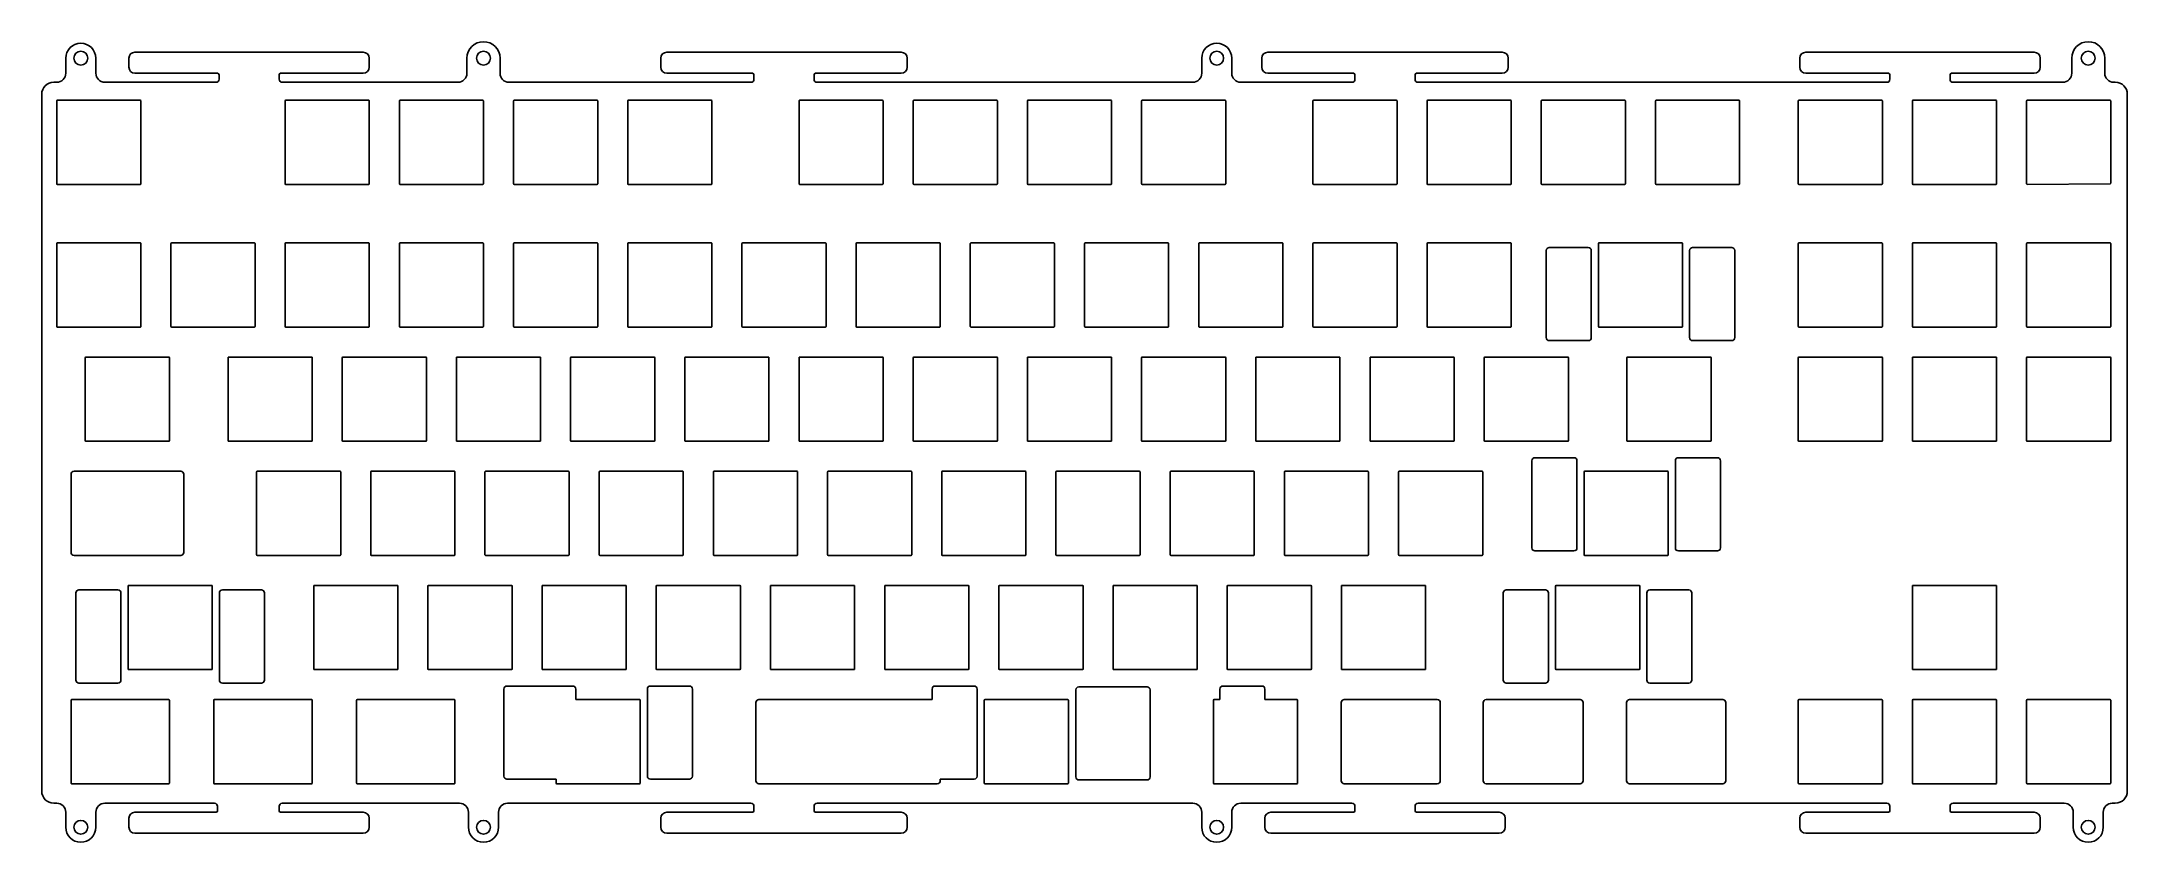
# Model space of a CAD drawing. Header units: millimetres. Extents: x 3605 to 3952, y 1258 to 1391.
import ezdxf

# ---------------------------------------------------------------- set-up
doc = ezdxf.new("R2010")
doc.units = ezdxf.units.MM

msp = doc.modelspace()

# ---------------------------------------------------------------- linework, layer by layer
at = {"color": 32, "linetype": 'Continuous', "true_color": 0xcd6928}
for p, q in [((3609.33, 1386.15), (3609.33, 1388.65)), ((3614.33, 1388.65), (3614.33, 1386.15)), ((3619.83, 1388.65), (3619.83, 1387.15)), ((3658.83, 1389.65), (3620.83, 1389.65)), ((3659.83, 1387.15), (3659.83, 1388.65)), ((3676.08, 1386.15), (3676.08, 1388.65)), ((3681.58, 1388.65), (3681.58, 1386.15)), ((3708.33, 1388.65), (3708.33, 1387.15)), ((3748.33, 1389.65), (3709.33, 1389.65)), ((3749.33, 1387.15), (3749.33, 1388.65)), ((3798.33, 1386.15), (3798.33, 1388.65)), ((3803.33, 1388.65), (3803.33, 1386.15)), ((3808.33, 1388.65), (3808.33, 1387.15)), ((3848.33, 1389.65), (3809.33, 1389.65)), ((3849.33, 1387.15), (3849.33, 1388.65)), ((3897.83, 1388.65), (3897.83, 1387.15)), ((3936.83, 1389.65), (3898.83, 1389.65)), ((3937.83, 1387.15), (3937.83, 1388.65)), ((3943.08, 1386.15), (3943.08, 1388.65)), ((3948.58, 1388.65), (3948.58, 1386.15)), ((3607.33, 1384.65), (3607.83, 1384.65)), ((3615.83, 1384.65), (3634.33, 1384.65)), ((3620.83, 1386.15), (3634.58, 1386.15)), ((3634.83, 1385.15), (3634.83, 1385.9)), ((3644.83, 1385.9), (3644.83, 1385.15)), ((3645.08, 1386.15), (3658.83, 1386.15)), ((3645.33, 1384.65), (3674.58, 1384.65)), ((3683.08, 1384.65), (3723.33, 1384.65)), ((3709.33, 1386.15), (3723.58, 1386.15)), ((3723.83, 1385.15), (3723.83, 1385.9)), ((3733.83, 1385.9), (3733.83, 1385.15)), ((3734.08, 1386.15), (3748.33, 1386.15)), ((3734.33, 1384.65), (3796.83, 1384.65)), ((3804.83, 1384.65), (3823.33, 1384.65)), ((3809.33, 1386.15), (3823.58, 1386.15)), ((3823.83, 1385.15), (3823.83, 1385.9)), ((3833.83, 1385.9), (3833.83, 1385.15)), ((3834.08, 1386.15), (3848.33, 1386.15)), ((3834.33, 1384.65), (3912.33, 1384.65)), ((3898.83, 1386.15), (3912.58, 1386.15)), ((3912.83, 1385.15), (3912.83, 1385.9)), ((3922.83, 1385.9), (3922.83, 1385.15)), ((3923.08, 1386.15), (3936.83, 1386.15)), ((3923.33, 1384.65), (3941.58, 1384.65)), ((3605.33, 1266.65), (3605.33, 1382.65)), ((3952.33, 1382.65), (3952.33, 1266.65)), ((3607.83, 1264.65), (3607.33, 1264.65)), ((3609.33, 1260.65), (3609.33, 1263.15)), ((3614.33, 1263.15), (3614.33, 1260.65)), ((3634.08, 1264.65), (3615.83, 1264.65)), ((3634.33, 1263.15), (3620.83, 1263.15)), ((3644.83, 1264.15), (3644.83, 1263.4)), ((3658.83, 1263.15), (3645.08, 1263.15)), ((3674.83, 1264.65), (3645.33, 1264.65)), ((3676.33, 1260.65), (3676.33, 1263.15)), ((3681.33, 1263.15), (3681.33, 1260.65)), ((3723.33, 1264.65), (3682.83, 1264.65)), ((3723.58, 1263.15), (3709.33, 1263.15)), ((3723.83, 1263.4), (3723.83, 1264.15)), ((3733.83, 1264.15), (3733.83, 1263.4)), ((3748.33, 1263.15), (3734.08, 1263.15)), ((3796.83, 1264.65), (3734.33, 1264.65)), ((3798.33, 1260.65), (3798.33, 1263.15)), ((3823.33, 1264.65), (3804.83, 1264.65)), ((3823.58, 1263.15), (3809.83, 1263.15)), ((3823.83, 1263.4), (3823.83, 1264.15)), ((3833.83, 1264.15), (3833.83, 1263.4)), ((3847.83, 1263.15), (3834.08, 1263.15)), ((3912.33, 1264.65), (3834.33, 1264.65)), ((3912.58, 1263.15), (3898.83, 1263.15)), ((3912.83, 1263.4), (3912.83, 1264.15)), ((3922.83, 1264.15), (3922.83, 1263.4)), ((3936.83, 1263.15), (3923.08, 1263.15)), ((3941.83, 1264.65), (3923.33, 1264.65)), ((3943.33, 1260.65), (3943.33, 1263.15)), ((3948.33, 1263.15), (3948.33, 1260.65)), ((3950.33, 1264.65), (3949.83, 1264.65)), ((3619.83, 1262.15), (3619.83, 1260.65)), ((3620.83, 1259.65), (3658.83, 1259.65)), ((3659.83, 1260.65), (3659.83, 1262.15)), ((3708.33, 1262.15), (3708.33, 1260.65)), ((3709.33, 1259.65), (3748.33, 1259.65)), ((3749.33, 1260.65), (3749.33, 1262.15)), ((3808.83, 1262.15), (3808.83, 1260.65)), ((3809.83, 1259.65), (3847.83, 1259.65)), ((3848.83, 1260.65), (3848.83, 1262.15)), ((3897.83, 1262.15), (3897.83, 1260.65)), ((3898.83, 1259.65), (3936.83, 1259.65)), ((3937.83, 1260.65), (3937.83, 1262.15))]:
    msp.add_line(p, q, dxfattribs=at)
at = {"color": 32, "true_color": 0xcd6928}
for p, q in [((3950.08, 1384.65), (3950.33, 1384.65)), ((3634.58, 1263.4), (3634.58, 1264.15)), ((3803.33, 1260.65), (3803.33, 1263.15))]:
    msp.add_line(p, q, dxfattribs=at)
at = {"color": 7, "linetype": 'Continuous'}
for p, q in [((3607.83, 1381.55), (3607.83, 1367.75)), ((3621.73, 1381.65), (3607.93, 1381.65)), ((3621.83, 1367.75), (3621.83, 1381.55)), ((3645.83, 1381.55), (3645.83, 1367.75)), ((3659.73, 1381.65), (3645.93, 1381.65)), ((3659.83, 1367.75), (3659.83, 1381.55)), ((3664.83, 1381.55), (3664.83, 1367.75)), ((3678.73, 1381.65), (3664.93, 1381.65)), ((3678.83, 1367.75), (3678.83, 1381.55)), ((3683.83, 1381.55), (3683.83, 1367.75)), ((3697.73, 1381.65), (3683.93, 1381.65)), ((3697.83, 1367.75), (3697.83, 1381.55)), ((3702.83, 1381.55), (3702.83, 1367.75)), ((3716.73, 1381.65), (3702.93, 1381.65)), ((3716.83, 1367.75), (3716.83, 1381.55)), ((3731.33, 1381.55), (3731.33, 1367.75)), ((3745.23, 1381.65), (3731.43, 1381.65)), ((3745.33, 1367.75), (3745.33, 1381.55)), ((3750.33, 1381.55), (3750.33, 1367.75)), ((3764.23, 1381.65), (3750.43, 1381.65)), ((3764.33, 1367.75), (3764.33, 1381.55)), ((3769.33, 1381.55), (3769.33, 1367.75)), ((3783.23, 1381.65), (3769.43, 1381.65)), ((3783.33, 1367.75), (3783.33, 1381.55)), ((3788.33, 1381.55), (3788.33, 1367.75)), ((3802.23, 1381.65), (3788.43, 1381.65)), ((3802.33, 1367.75), (3802.33, 1381.55)), ((3816.83, 1381.55), (3816.83, 1367.75)), ((3830.73, 1381.65), (3816.93, 1381.65)), ((3830.83, 1367.75), (3830.83, 1381.55)), ((3835.83, 1381.55), (3835.83, 1367.75)), ((3849.73, 1381.65), (3835.93, 1381.65)), ((3849.83, 1367.75), (3849.83, 1381.55)), ((3854.83, 1381.55), (3854.83, 1367.75)), ((3868.73, 1381.65), (3854.93, 1381.65)), ((3868.83, 1367.75), (3868.83, 1381.55)), ((3873.83, 1381.55), (3873.83, 1367.75)), ((3887.73, 1381.65), (3873.93, 1381.65)), ((3887.83, 1367.75), (3887.83, 1381.55)), ((3897.58, 1381.55), (3897.58, 1367.75)), ((3911.48, 1381.65), (3897.68, 1381.65)), ((3911.58, 1367.75), (3911.58, 1381.55)), ((3916.58, 1381.55), (3916.58, 1367.75)), ((3930.48, 1381.65), (3916.68, 1381.65)), ((3930.58, 1367.75), (3930.58, 1381.55)), ((3949.48, 1381.65), (3935.68, 1381.65)), ((3607.93, 1367.65), (3621.73, 1367.65)), ((3645.93, 1367.65), (3659.73, 1367.65)), ((3664.93, 1367.65), (3678.73, 1367.65)), ((3683.93, 1367.65), (3697.73, 1367.65)), ((3702.93, 1367.65), (3716.73, 1367.65)), ((3731.43, 1367.65), (3745.23, 1367.65)), ((3750.43, 1367.65), (3764.23, 1367.65)), ((3769.43, 1367.65), (3783.23, 1367.65)), ((3788.43, 1367.65), (3802.23, 1367.65)), ((3816.93, 1367.65), (3830.73, 1367.65)), ((3835.93, 1367.65), (3849.73, 1367.65)), ((3854.93, 1367.65), (3868.73, 1367.65)), ((3873.93, 1367.65), (3887.73, 1367.65)), ((3897.68, 1367.65), (3911.48, 1367.65)), ((3916.68, 1367.65), (3930.48, 1367.65)), ((3935.68, 1367.65), (3949.48, 1367.75)), ((3607.83, 1344), (3607.83, 1357.8)), ((3607.93, 1357.9), (3621.73, 1357.9)), ((3621.83, 1357.8), (3621.83, 1344)), ((3626.83, 1344), (3626.83, 1357.8)), ((3626.93, 1357.9), (3640.73, 1357.9)), ((3640.83, 1357.8), (3640.83, 1344)), ((3645.83, 1344), (3645.83, 1357.8)), ((3645.93, 1357.9), (3659.73, 1357.9)), ((3659.83, 1357.8), (3659.83, 1344)), ((3664.83, 1344), (3664.83, 1357.8)), ((3664.93, 1357.9), (3678.73, 1357.9)), ((3678.83, 1357.8), (3678.83, 1344)), ((3683.83, 1344), (3683.83, 1357.8)), ((3683.93, 1357.9), (3697.73, 1357.9)), ((3697.83, 1357.8), (3697.83, 1344)), ((3702.83, 1344), (3702.83, 1357.8)), ((3702.93, 1357.9), (3716.73, 1357.9)), ((3716.83, 1357.8), (3716.83, 1344)), ((3721.83, 1344), (3721.83, 1357.8)), ((3721.93, 1357.9), (3735.73, 1357.9)), ((3735.83, 1357.8), (3735.83, 1344)), ((3740.83, 1344), (3740.83, 1357.8)), ((3740.93, 1357.9), (3754.73, 1357.9)), ((3754.83, 1357.8), (3754.83, 1344)), ((3759.83, 1344), (3759.83, 1357.8)), ((3759.93, 1357.9), (3773.73, 1357.9)), ((3773.83, 1357.8), (3773.83, 1344)), ((3778.83, 1344), (3778.83, 1357.8)), ((3778.93, 1357.9), (3792.73, 1357.9)), ((3792.83, 1357.8), (3792.83, 1344)), ((3797.83, 1344), (3797.83, 1357.8)), ((3797.93, 1357.9), (3811.73, 1357.9)), ((3811.83, 1357.8), (3811.83, 1344)), ((3816.83, 1344), (3816.83, 1357.8)), ((3816.93, 1357.9), (3830.73, 1357.9)), ((3830.83, 1357.8), (3830.83, 1344)), ((3835.83, 1344), (3835.83, 1357.8)), ((3835.93, 1357.9), (3849.73, 1357.9)), ((3849.83, 1357.8), (3849.83, 1344)), ((3864.33, 1353.4), (3864.33, 1357.8)), ((3864.43, 1357.9), (3878.23, 1357.9)), ((3878.33, 1357.8), (3878.33, 1344)), ((3878.33, 1357.8), (3878.33, 1344)), ((3897.58, 1344), (3897.58, 1357.8)), ((3897.68, 1357.9), (3911.48, 1357.9)), ((3911.58, 1357.8), (3911.58, 1344)), ((3916.58, 1344), (3916.58, 1357.8)), ((3916.68, 1357.9), (3930.48, 1357.9)), ((3930.58, 1357.8), (3930.58, 1344)), ((3935.58, 1344), (3935.58, 1357.8)), ((3935.68, 1357.9), (3949.48, 1357.9)), ((3949.58, 1357.8), (3949.58, 1344)), ((3864.33, 1344), (3864.33, 1348.4)), ((3621.73, 1343.9), (3607.93, 1343.9)), ((3640.73, 1343.9), (3626.93, 1343.9)), ((3659.73, 1343.9), (3645.93, 1343.9)), ((3678.73, 1343.9), (3664.93, 1343.9)), ((3697.73, 1343.9), (3683.93, 1343.9)), ((3716.73, 1343.9), (3702.93, 1343.9)), ((3735.73, 1343.9), (3721.93, 1343.9)), ((3754.73, 1343.9), (3740.93, 1343.9)), ((3773.73, 1343.9), (3759.93, 1343.9)), ((3792.73, 1343.9), (3778.93, 1343.9)), ((3811.73, 1343.9), (3797.93, 1343.9)), ((3830.73, 1343.9), (3816.93, 1343.9)), ((3849.73, 1343.9), (3835.93, 1343.9)), ((3878.23, 1343.9), (3864.43, 1343.9)), ((3911.48, 1343.9), (3897.68, 1343.9)), ((3930.48, 1343.9), (3916.68, 1343.9)), ((3949.48, 1343.9), (3935.68, 1343.9)), ((3612.58, 1325), (3612.58, 1338.8)), ((3612.68, 1338.9), (3626.48, 1338.9)), ((3626.58, 1338.8), (3626.58, 1325)), ((3636.33, 1325), (3636.33, 1338.8)), ((3636.43, 1338.9), (3650.23, 1338.9)), ((3650.33, 1338.8), (3650.33, 1325)), ((3655.33, 1325), (3655.33, 1338.8)), ((3655.43, 1338.9), (3669.23, 1338.9)), ((3669.33, 1338.8), (3669.33, 1325)), ((3674.33, 1325), (3674.33, 1338.8)), ((3674.43, 1338.9), (3688.23, 1338.9)), ((3688.33, 1338.8), (3688.33, 1325)), ((3693.33, 1325), (3693.33, 1338.8)), ((3693.43, 1338.9), (3707.23, 1338.9)), ((3707.33, 1338.8), (3707.33, 1325)), ((3712.33, 1325), (3712.33, 1338.8)), ((3712.43, 1338.9), (3726.23, 1338.9)), ((3726.33, 1338.8), (3726.33, 1325)), ((3731.33, 1325), (3731.33, 1338.8)), ((3731.43, 1338.9), (3745.23, 1338.9)), ((3745.33, 1338.8), (3745.33, 1325)), ((3750.33, 1325), (3750.33, 1338.8)), ((3750.43, 1338.9), (3764.23, 1338.9)), ((3764.33, 1338.8), (3764.33, 1325)), ((3769.33, 1325), (3769.33, 1338.8)), ((3769.43, 1338.9), (3783.23, 1338.9)), ((3783.33, 1338.8), (3783.33, 1325)), ((3788.33, 1325), (3788.33, 1338.8)), ((3788.43, 1338.9), (3802.23, 1338.9)), ((3802.33, 1338.8), (3802.33, 1325)), ((3807.33, 1325), (3807.33, 1338.8)), ((3807.43, 1338.9), (3821.23, 1338.9)), ((3821.33, 1338.8), (3821.33, 1325)), ((3826.33, 1325), (3826.33, 1338.8)), ((3826.43, 1338.9), (3840.23, 1338.9)), ((3840.33, 1338.8), (3840.33, 1325)), ((3845.33, 1325), (3845.33, 1338.8)), ((3845.43, 1338.9), (3859.23, 1338.9)), ((3859.33, 1338.8), (3859.33, 1325)), ((3869.08, 1325), (3869.08, 1338.8)), ((3869.18, 1338.9), (3882.98, 1338.9)), ((3883.08, 1338.8), (3883.08, 1325)), ((3897.58, 1338.8), (3897.58, 1325)), ((3911.48, 1338.9), (3897.68, 1338.9)), ((3911.58, 1325), (3911.58, 1338.8)), ((3916.58, 1325), (3916.58, 1338.8)), ((3916.68, 1338.9), (3930.48, 1338.9)), ((3930.58, 1338.8), (3930.58, 1325)), ((3935.58, 1325), (3935.58, 1338.8)), ((3935.68, 1338.9), (3949.48, 1338.9)), ((3949.58, 1338.8), (3949.58, 1325)), ((3626.48, 1324.9), (3612.68, 1324.9)), ((3650.23, 1324.9), (3636.43, 1324.9)), ((3669.23, 1324.9), (3655.43, 1324.9)), ((3688.23, 1324.9), (3674.43, 1324.9)), ((3707.23, 1324.9), (3693.43, 1324.9)), ((3726.23, 1324.9), (3712.43, 1324.9)), ((3745.23, 1324.9), (3731.43, 1324.9)), ((3764.23, 1324.9), (3750.43, 1324.9)), ((3783.23, 1324.9), (3769.43, 1324.9)), ((3802.23, 1324.9), (3788.43, 1324.9)), ((3821.23, 1324.9), (3807.43, 1324.9)), ((3840.23, 1324.9), (3826.43, 1324.9)), ((3859.23, 1324.9), (3845.43, 1324.9)), ((3882.98, 1324.9), (3869.18, 1324.9)), ((3897.68, 1324.9), (3911.48, 1324.9)), ((3930.48, 1324.9), (3916.68, 1324.9)), ((3949.48, 1324.9), (3935.68, 1324.9)), ((3641.08, 1306), (3641.08, 1319.8)), ((3641.18, 1319.9), (3654.98, 1319.9)), ((3655.08, 1319.8), (3655.08, 1306)), ((3660.08, 1306), (3660.08, 1319.8)), ((3660.18, 1319.9), (3673.98, 1319.9)), ((3674.08, 1319.8), (3674.08, 1306)), ((3679.08, 1306), (3679.08, 1319.8)), ((3679.18, 1319.9), (3692.98, 1319.9)), ((3693.08, 1319.8), (3693.08, 1306)), ((3698.08, 1306), (3698.08, 1319.8)), ((3698.18, 1319.9), (3711.98, 1319.9)), ((3712.08, 1319.8), (3712.08, 1306)), ((3717.08, 1306), (3717.08, 1319.8)), ((3717.18, 1319.9), (3730.98, 1319.9)), ((3731.08, 1319.8), (3731.08, 1306)), ((3736.08, 1306), (3736.08, 1319.8)), ((3736.18, 1319.9), (3749.98, 1319.9)), ((3750.08, 1319.8), (3750.08, 1306)), ((3755.08, 1306), (3755.08, 1319.8)), ((3755.18, 1319.9), (3768.98, 1319.9)), ((3769.08, 1319.8), (3769.08, 1306)), ((3774.08, 1306), (3774.08, 1319.8)), ((3774.18, 1319.9), (3787.98, 1319.9)), ((3788.08, 1319.8), (3788.08, 1306)), ((3793.08, 1306), (3793.08, 1319.8)), ((3793.18, 1319.9), (3806.98, 1319.9)), ((3807.08, 1319.8), (3807.08, 1306)), ((3812.08, 1306), (3812.08, 1319.8)), ((3812.18, 1319.9), (3825.98, 1319.9)), ((3826.08, 1319.8), (3826.08, 1306)), ((3831.08, 1306), (3831.08, 1319.8)), ((3831.18, 1319.9), (3844.98, 1319.9)), ((3845.08, 1319.8), (3845.08, 1306)), ((3861.95, 1306), (3861.95, 1319.8)), ((3861.95, 1306), (3861.95, 1319.8)), ((3862.05, 1319.9), (3875.85, 1319.9)), ((3875.95, 1319.8), (3875.95, 1306)), ((3875.95, 1319.8), (3875.95, 1306)), ((3654.98, 1305.9), (3641.18, 1305.9)), ((3673.98, 1305.9), (3660.18, 1305.9)), ((3692.98, 1305.9), (3679.18, 1305.9)), ((3711.98, 1305.9), (3698.18, 1305.9)), ((3730.98, 1305.9), (3717.18, 1305.9)), ((3749.98, 1305.9), (3736.18, 1305.9)), ((3768.98, 1305.9), (3755.18, 1305.9)), ((3787.98, 1305.9), (3774.18, 1305.9)), ((3806.98, 1305.9), (3793.18, 1305.9)), ((3825.98, 1305.9), (3812.18, 1305.9)), ((3844.98, 1305.9), (3831.18, 1305.9)), ((3875.85, 1305.9), (3862.05, 1305.9)), ((3619.7, 1287), (3619.7, 1300.8)), ((3619.7, 1287), (3619.7, 1300.8)), ((3619.8, 1300.9), (3633.6, 1300.9)), ((3633.7, 1300.8), (3633.7, 1287)), ((3633.7, 1300.8), (3633.7, 1287)), ((3650.58, 1287), (3650.58, 1300.8)), ((3650.68, 1300.9), (3664.48, 1300.9)), ((3664.58, 1300.8), (3664.58, 1287)), ((3669.58, 1287), (3669.58, 1300.8)), ((3669.68, 1300.9), (3683.48, 1300.9)), ((3683.58, 1300.8), (3683.58, 1287)), ((3688.58, 1287), (3688.58, 1300.8)), ((3688.68, 1300.9), (3702.48, 1300.9)), ((3702.58, 1300.8), (3702.58, 1287)), ((3707.58, 1287), (3707.58, 1300.8)), ((3707.68, 1300.9), (3721.48, 1300.9)), ((3721.58, 1300.8), (3721.58, 1287)), ((3726.58, 1287), (3726.58, 1300.8)), ((3726.68, 1300.9), (3740.48, 1300.9)), ((3740.58, 1300.8), (3740.58, 1287)), ((3745.58, 1287), (3745.58, 1300.8)), ((3745.68, 1300.9), (3759.48, 1300.9)), ((3759.58, 1300.8), (3759.58, 1287)), ((3764.58, 1287), (3764.58, 1300.8)), ((3764.68, 1300.9), (3778.48, 1300.9)), ((3778.58, 1300.8), (3778.58, 1287)), ((3783.58, 1287), (3783.58, 1300.8)), ((3783.68, 1300.9), (3797.48, 1300.9)), ((3797.58, 1300.8), (3797.58, 1287)), ((3802.58, 1287), (3802.58, 1300.8)), ((3802.68, 1300.9), (3816.48, 1300.9)), ((3816.58, 1300.8), (3816.58, 1287)), ((3821.58, 1287), (3821.58, 1300.8)), ((3821.68, 1300.9), (3835.48, 1300.9)), ((3835.58, 1300.8), (3835.58, 1287)), ((3857.2, 1287), (3857.2, 1300.8)), ((3857.2, 1287), (3857.2, 1300.8)), ((3857.3, 1300.9), (3871.1, 1300.9)), ((3871.2, 1300.8), (3871.2, 1287)), ((3871.2, 1300.8), (3871.2, 1287)), ((3916.58, 1287), (3916.58, 1300.8)), ((3916.68, 1300.9), (3930.48, 1300.9)), ((3930.58, 1300.8), (3930.58, 1287)), ((3633.6, 1286.9), (3619.8, 1286.9)), ((3664.48, 1286.9), (3650.68, 1286.9)), ((3683.48, 1286.9), (3669.68, 1286.9)), ((3702.48, 1286.9), (3688.68, 1286.9)), ((3721.48, 1286.9), (3707.68, 1286.9)), ((3740.48, 1286.9), (3726.68, 1286.9)), ((3759.48, 1286.9), (3745.68, 1286.9)), ((3778.48, 1286.9), (3764.68, 1286.9)), ((3797.48, 1286.9), (3783.68, 1286.9)), ((3816.48, 1286.9), (3802.68, 1286.9)), ((3835.48, 1286.9), (3821.68, 1286.9)), ((3871.1, 1286.9), (3857.3, 1286.9)), ((3930.48, 1286.9), (3916.68, 1286.9)), ((3610.21, 1268), (3610.21, 1281.8)), ((3610.31, 1281.9), (3626.48, 1281.9)), ((3626.58, 1281.8), (3626.58, 1268)), ((3633.96, 1268), (3633.96, 1281.8)), ((3634.06, 1281.9), (3650.23, 1281.9)), ((3650.33, 1281.8), (3650.33, 1268)), ((3657.71, 1268), (3657.71, 1281.8)), ((3657.81, 1281.9), (3673.98, 1281.9)), ((3674.08, 1281.8), (3674.08, 1268)), ((3704.91, 1281.8), (3704.91, 1268)), ((3762.15, 1268), (3762.15, 1281.8)), ((3762.25, 1281.9), (3776.05, 1281.9)), ((3776.15, 1281.8), (3776.15, 1268)), ((3800.28, 1268), (3800.28, 1281.8)), ((3800.38, 1281.9), (3801.34, 1281.9)), ((3808.84, 1281.9), (3814.18, 1281.9)), ((3814.28, 1281.8), (3814.28, 1268)), ((3821.54, 1268.4), (3821.54, 1281.4)), ((3822.04, 1281.9), (3837.53, 1281.9)), ((3838.03, 1281.4), (3838.03, 1268.4)), ((3845.15, 1268.4), (3845.15, 1281.4)), ((3845.65, 1281.9), (3861.28, 1281.9)), ((3861.78, 1281.4), (3861.78, 1268.4)), ((3869.03, 1268.4), (3869.03, 1281.4)), ((3869.53, 1281.9), (3885.03, 1281.9)), ((3885.53, 1281.4), (3885.53, 1268.4)), ((3897.58, 1268), (3897.58, 1281.8)), ((3897.68, 1281.9), (3911.48, 1281.9)), ((3911.58, 1281.8), (3911.58, 1268)), ((3916.58, 1268), (3916.58, 1281.8)), ((3916.68, 1281.9), (3930.48, 1281.9)), ((3930.58, 1281.8), (3930.58, 1268)), ((3935.58, 1268), (3935.58, 1281.8)), ((3935.68, 1281.9), (3949.48, 1281.9)), ((3949.58, 1281.8), (3949.58, 1268)), ((3626.48, 1267.9), (3610.31, 1267.9)), ((3650.23, 1267.9), (3634.06, 1267.9)), ((3673.98, 1267.9), (3657.81, 1267.9)), ((3690.91, 1268), (3690.91, 1268.65)), ((3776.05, 1267.9), (3762.25, 1267.9)), ((3814.18, 1267.9), (3800.38, 1267.9)), ((3837.53, 1267.9), (3822.04, 1267.9)), ((3861.28, 1267.9), (3845.65, 1267.9)), ((3885.03, 1267.9), (3869.53, 1267.9)), ((3911.48, 1267.9), (3897.68, 1267.9)), ((3930.48, 1267.9), (3916.68, 1267.9)), ((3949.48, 1267.9), (3935.68, 1267.9))]:
    msp.add_line(p, q, dxfattribs=at)
for p, q in [((3935.58, 1367.75), (3935.58, 1381.55)), ((3935.78, 1381.65), (3935.68, 1381.65)), ((3949.38, 1381.65), (3949.48, 1381.65)), ((3949.58, 1367.85), (3949.58, 1381.55)), ((3856.14, 1357.15), (3862.64, 1357.15)), ((3864.33, 1357.4), (3864.33, 1344.4)), ((3880.01, 1357.15), (3886.51, 1357.15)), ((3855.64, 1356.65), (3855.64, 1342.15)), ((3863.14, 1356.65), (3863.14, 1342.15)), ((3879.51, 1356.65), (3879.51, 1342.15)), ((3887.01, 1356.65), (3887.01, 1342.15)), ((3856.14, 1341.65), (3862.64, 1341.65)), ((3880.01, 1341.65), (3886.51, 1341.65)), ((3853.76, 1322.15), (3860.26, 1322.15)), ((3877.63, 1322.15), (3884.13, 1322.15)), ((3610.21, 1319.4), (3610.21, 1306.4)), ((3610.71, 1319.9), (3628.45, 1319.9)), ((3628.95, 1306.4), (3628.95, 1319.4)), ((3853.26, 1307.15), (3853.26, 1321.65)), ((3860.76, 1307.15), (3860.76, 1321.65)), ((3877.13, 1307.15), (3877.13, 1321.65)), ((3884.63, 1307.15), (3884.63, 1321.65)), ((3610.71, 1305.9), (3628.45, 1305.9)), ((3853.76, 1306.65), (3860.26, 1306.65)), ((3877.63, 1306.65), (3884.13, 1306.65)), ((3611.01, 1299.65), (3611.01, 1285.15)), ((3611.51, 1300.15), (3618.01, 1300.15)), ((3618.51, 1299.65), (3618.51, 1285.15)), ((3634.89, 1299.65), (3634.89, 1285.15)), ((3635.39, 1300.15), (3641.89, 1300.15)), ((3642.39, 1299.65), (3642.39, 1285.15)), ((3848.51, 1299.65), (3848.51, 1285.15)), ((3849.01, 1300.15), (3855.51, 1300.15)), ((3856.01, 1299.65), (3856.01, 1285.15)), ((3872.38, 1299.65), (3872.38, 1285.15)), ((3872.88, 1300.15), (3879.38, 1300.15)), ((3879.88, 1299.65), (3879.88, 1285.15)), ((3611.51, 1284.65), (3618.01, 1284.65)), ((3635.39, 1284.65), (3641.89, 1284.65)), ((3682.73, 1284.15), (3689.23, 1284.15)), ((3682.73, 1284.15), (3693.68, 1284.15)), ((3706.6, 1284.15), (3713.1, 1284.15)), ((3706.6, 1284.15), (3713.1, 1284.15)), ((3753.97, 1284.15), (3760.47, 1284.15)), ((3753.97, 1284.15), (3760.47, 1284.15)), ((3777.88, 1284.03), (3789.23, 1284.03)), ((3777.88, 1284.03), (3789.23, 1284.03)), ((3801.84, 1284.16), (3808.34, 1284.16)), ((3849.01, 1284.65), (3855.51, 1284.65)), ((3872.88, 1284.65), (3879.38, 1284.65)), ((3682.23, 1269.15), (3682.23, 1283.65)), ((3694.18, 1281.9), (3694.18, 1283.65)), ((3704.81, 1281.9), (3694.18, 1281.9)), ((3706.1, 1269.15), (3706.1, 1283.65)), ((3713.6, 1269.15), (3713.6, 1283.65)), ((3724.16, 1281.4), (3724.16, 1268.4)), ((3724.66, 1281.9), (3753.47, 1281.9)), ((3753.47, 1281.9), (3753.47, 1283.65)), ((3760.97, 1269.15), (3760.97, 1283.65)), ((3775.65, 1281.9), (3762.65, 1281.9)), ((3777.38, 1269.03), (3777.38, 1283.53)), ((3789.73, 1269.03), (3789.73, 1283.53)), ((3801.34, 1281.9), (3801.34, 1283.66)), ((3808.84, 1281.9), (3808.84, 1283.66)), ((3682.73, 1268.65), (3690.91, 1268.65)), ((3691.41, 1267.9), (3691.01, 1267.9)), ((3691.41, 1267.9), (3704.41, 1267.9)), ((3704.41, 1267.9), (3704.81, 1267.9)), ((3706.6, 1268.65), (3713.1, 1268.65)), ((3724.61, 1267.9), (3754.33, 1267.9)), ((3754.83, 1268.65), (3760.47, 1268.65)), ((3754.83, 1268.65), (3754.83, 1268.4)), ((3762.65, 1267.9), (3775.65, 1267.9)), ((3777.88, 1268.53), (3789.23, 1268.53))]:
    msp.add_line(p, q)
at = {"color": 32, "true_color": 0xcd6928}
for centre in [(3611.83, 1388.65), (3678.83, 1388.65), (3800.83, 1388.65), (3945.83, 1388.65), (3611.83, 1260.65), (3678.83, 1260.65), (3800.83, 1260.65), (3945.83, 1260.65)]:
    msp.add_circle(centre, 1.15, dxfattribs=at)
at = {"color": 32, "linetype": 'Continuous', "true_color": 0xcd6928}
for centre, radius, start, end in [((3611.83, 1388.65), 2.5, 0, 180), ((3620.83, 1388.65), 1, 90, 180), ((3658.83, 1388.65), 1, 0, 90), ((3678.83, 1388.65), 2.75, 0, 180), ((3709.33, 1388.65), 1, 90, 180), ((3748.33, 1388.65), 1, 0, 90), ((3800.83, 1388.65), 2.5, 0, 180), ((3809.33, 1388.65), 1, 90, 180), ((3848.33, 1388.65), 1, 0, 90), ((3898.83, 1388.65), 1, 90, 180), ((3936.83, 1388.65), 1, 0, 90), ((3945.83, 1388.65), 2.75, 0, 180), ((3607.33, 1382.65), 2, 90, 180), ((3607.83, 1386.15), 1.5, 270, 0), ((3615.83, 1386.15), 1.5, 180, 270), ((3620.83, 1387.15), 1, 180, 270), ((3634.33, 1385.15), 0.5, 270, 0), ((3634.58, 1385.9), 0.25, 0, 90), ((3645.08, 1385.9), 0.25, 90, 180), ((3645.33, 1385.15), 0.5, 180, 270), ((3658.83, 1387.15), 1, 270, 0), ((3674.58, 1386.15), 1.5, 270, 0), ((3683.08, 1386.15), 1.5, 180, 270), ((3709.33, 1387.15), 1, 180, 270), ((3723.33, 1385.15), 0.5, 270, 0), ((3723.58, 1385.9), 0.25, 0, 90), ((3734.08, 1385.9), 0.25, 90, 180), ((3734.33, 1385.15), 0.5, 180, 270), ((3748.33, 1387.15), 1, 270, 0), ((3796.83, 1386.15), 1.5, 270, 0), ((3804.83, 1386.15), 1.5, 180, 270), ((3809.33, 1387.15), 1, 180, 270), ((3823.33, 1385.15), 0.5, 270, 0), ((3823.58, 1385.9), 0.25, 0, 90), ((3834.08, 1385.9), 0.25, 90, 180), ((3834.33, 1385.15), 0.5, 180, 270), ((3848.33, 1387.15), 1, 270, 0), ((3898.83, 1387.15), 1, 180, 270), ((3912.33, 1385.15), 0.5, 270, 0), ((3912.58, 1385.9), 0.25, 0, 90), ((3923.08, 1385.9), 0.25, 90, 180), ((3923.33, 1385.15), 0.5, 180, 270), ((3936.83, 1387.15), 1, 270, 0), ((3941.58, 1386.15), 1.5, 270, 0), ((3950.08, 1386.15), 1.5, 180, 270), ((3950.33, 1382.65), 2, 0, 90), ((3607.33, 1266.65), 2, 180, 270), ((3950.33, 1266.65), 2, 270, 0), ((3607.83, 1263.15), 1.5, 0, 90), ((3615.83, 1263.15), 1.5, 90, 180), ((3620.83, 1262.15), 1, 90, 180), ((3645.33, 1264.15), 0.5, 90, 180), ((3645.08, 1263.4), 0.25, 180, 270), ((3658.83, 1262.15), 1, 0, 90), ((3674.83, 1263.15), 1.5, 0, 90), ((3682.83, 1263.15), 1.5, 90, 180), ((3709.33, 1262.15), 1, 90, 180), ((3723.33, 1264.15), 0.5, 0, 90), ((3723.58, 1263.4), 0.25, 270, 0), ((3734.33, 1264.15), 0.5, 90, 180), ((3734.08, 1263.4), 0.25, 180, 270), ((3748.33, 1262.15), 1, 0, 90), ((3796.83, 1263.15), 1.5, 0, 90), ((3804.83, 1263.15), 1.5, 90, 180), ((3809.83, 1262.15), 1, 90, 180), ((3823.33, 1264.15), 0.5, 0, 90), ((3823.58, 1263.4), 0.25, 270, 0), ((3834.33, 1264.15), 0.5, 90, 180), ((3834.08, 1263.4), 0.25, 180, 270), ((3847.83, 1262.15), 1, 0, 90), ((3898.83, 1262.15), 1, 90, 180), ((3912.33, 1264.15), 0.5, 0, 90), ((3912.58, 1263.4), 0.25, 270, 0), ((3923.33, 1264.15), 0.5, 90, 180), ((3923.08, 1263.4), 0.25, 180, 270), ((3936.83, 1262.15), 1, 0, 90), ((3941.83, 1263.15), 1.5, 0, 90), ((3949.83, 1263.15), 1.5, 90, 180), ((3611.83, 1260.65), 2.5, 180, 0), ((3620.83, 1260.65), 1, 180, 270), ((3658.83, 1260.65), 1, 270, 0), ((3678.83, 1260.65), 2.5, 180, 0), ((3709.33, 1260.65), 1, 180, 270), ((3748.33, 1260.65), 1, 270, 0), ((3800.83, 1260.65), 2.5, 180, 0), ((3809.83, 1260.65), 1, 180, 270), ((3847.83, 1260.65), 1, 270, 0), ((3898.83, 1260.65), 1, 180, 270), ((3936.83, 1260.65), 1, 270, 0), ((3945.83, 1260.65), 2.5, 180, 0)]:
    msp.add_arc(centre, radius, start, end, dxfattribs=at)
at = {"color": 7, "linetype": 'Continuous'}
for centre, radius, start, end in [((3607.93, 1381.55), 0.1, 90, 180), ((3621.73, 1381.55), 0.1, 0, 90), ((3645.93, 1381.55), 0.1, 90, 180), ((3659.73, 1381.55), 0.1, 0, 90), ((3664.93, 1381.55), 0.1, 90, 180), ((3678.73, 1381.55), 0.1, 0, 90), ((3683.93, 1381.55), 0.1, 90, 180), ((3697.73, 1381.55), 0.1, 0, 90), ((3702.93, 1381.55), 0.1, 90, 180), ((3716.73, 1381.55), 0.1, 0, 90), ((3731.43, 1381.55), 0.1, 90, 180), ((3745.23, 1381.55), 0.1, 0, 90), ((3750.43, 1381.55), 0.1, 90, 180), ((3764.23, 1381.55), 0.1, 0, 90), ((3769.43, 1381.55), 0.1, 90, 180), ((3783.23, 1381.55), 0.1, 0, 90), ((3788.43, 1381.55), 0.1, 90, 180), ((3802.23, 1381.55), 0.1, 0, 90), ((3816.93, 1381.55), 0.1, 90, 180), ((3830.73, 1381.55), 0.1, 0, 90), ((3835.93, 1381.55), 0.1, 90, 180), ((3849.73, 1381.55), 0.1, 0, 90), ((3854.93, 1381.55), 0.1, 90, 180), ((3868.73, 1381.55), 0.1, 0, 90), ((3873.93, 1381.55), 0.1, 90, 180), ((3887.73, 1381.55), 0.1, 0, 90), ((3897.68, 1381.55), 0.1, 90, 180), ((3911.48, 1381.55), 0.1, 0, 90), ((3916.68, 1381.55), 0.1, 90, 180), ((3930.48, 1381.55), 0.1, 0, 90), ((3607.93, 1367.75), 0.1, 180, 270), ((3621.73, 1367.75), 0.1, 270, 0), ((3645.93, 1367.75), 0.1, 180, 270), ((3659.73, 1367.75), 0.1, 270, 0), ((3664.93, 1367.75), 0.1, 180, 270), ((3678.73, 1367.75), 0.1, 270, 0), ((3683.93, 1367.75), 0.1, 180, 270), ((3697.73, 1367.75), 0.1, 270, 0), ((3702.93, 1367.75), 0.1, 180, 270), ((3716.73, 1367.75), 0.1, 270, 0), ((3731.43, 1367.75), 0.1, 180, 270), ((3745.23, 1367.75), 0.1, 270, 0), ((3750.43, 1367.75), 0.1, 180, 270), ((3764.23, 1367.75), 0.1, 270, 0), ((3769.43, 1367.75), 0.1, 180, 270), ((3783.23, 1367.75), 0.1, 270, 0), ((3788.43, 1367.75), 0.1, 180, 270), ((3802.23, 1367.75), 0.1, 270, 0), ((3816.93, 1367.75), 0.1, 180, 270), ((3830.73, 1367.75), 0.1, 270, 0), ((3835.93, 1367.75), 0.1, 180, 270), ((3849.73, 1367.75), 0.1, 270, 0), ((3854.93, 1367.75), 0.1, 180, 270), ((3868.73, 1367.75), 0.1, 270, 0), ((3873.93, 1367.75), 0.1, 180, 270), ((3887.73, 1367.75), 0.1, 270, 0), ((3897.68, 1367.75), 0.1, 180, 270), ((3911.48, 1367.75), 0.1, 270, 0), ((3916.68, 1367.75), 0.1, 180, 270), ((3930.48, 1367.75), 0.1, 270, 0), ((3935.78, 1367.75), 0.1, 270, 270.4122), ((3607.93, 1357.8), 0.1, 90, 180), ((3621.73, 1357.8), 0.1, 0, 90), ((3626.93, 1357.8), 0.1, 90, 180), ((3640.73, 1357.8), 0.1, 0, 90), ((3645.93, 1357.8), 0.1, 90, 180), ((3659.73, 1357.8), 0.1, 0, 90), ((3664.93, 1357.8), 0.1, 90, 180), ((3678.73, 1357.8), 0.1, 0, 90), ((3683.93, 1357.8), 0.1, 90, 180), ((3697.73, 1357.8), 0.1, 0, 90), ((3702.93, 1357.8), 0.1, 90, 180), ((3716.73, 1357.8), 0.1, 0, 90), ((3721.93, 1357.8), 0.1, 90, 180), ((3735.73, 1357.8), 0.1, 0, 90), ((3740.93, 1357.8), 0.1, 90, 180), ((3754.73, 1357.8), 0.1, 0, 90), ((3759.93, 1357.8), 0.1, 90, 180), ((3773.73, 1357.8), 0.1, 0, 90), ((3778.93, 1357.8), 0.1, 90, 180), ((3792.73, 1357.8), 0.1, 0, 90), ((3797.93, 1357.8), 0.1, 90, 180), ((3811.73, 1357.8), 0.1, 0, 90), ((3816.93, 1357.8), 0.1, 90, 180), ((3830.73, 1357.8), 0.1, 0, 90), ((3835.93, 1357.8), 0.1, 90, 180), ((3849.73, 1357.8), 0.1, 0, 90), ((3864.43, 1357.8), 0.1, 90, 180), ((3878.23, 1357.8), 0.1, 0, 90), ((3897.68, 1357.8), 0.1, 90, 180), ((3911.48, 1357.8), 0.1, 0, 90), ((3916.68, 1357.8), 0.1, 90, 180), ((3930.48, 1357.8), 0.1, 0, 90), ((3935.68, 1357.8), 0.1, 90, 180), ((3949.48, 1357.8), 0.1, 0, 90), ((3607.93, 1344), 0.1, 180, 270), ((3621.73, 1344), 0.1, 270, 0), ((3626.93, 1344), 0.1, 180, 270), ((3640.73, 1344), 0.1, 270, 0), ((3645.93, 1344), 0.1, 180, 270), ((3659.73, 1344), 0.1, 270, 0), ((3664.93, 1344), 0.1, 180, 270), ((3678.73, 1344), 0.1, 270, 0), ((3683.93, 1344), 0.1, 180, 270), ((3697.73, 1344), 0.1, 270, 0), ((3702.93, 1344), 0.1, 180, 270), ((3716.73, 1344), 0.1, 270, 0), ((3721.93, 1344), 0.1, 180, 270), ((3735.73, 1344), 0.1, 270, 0), ((3740.93, 1344), 0.1, 180, 270), ((3754.73, 1344), 0.1, 270, 0), ((3759.93, 1344), 0.1, 180, 270), ((3773.73, 1344), 0.1, 270, 0), ((3778.93, 1344), 0.1, 180, 270), ((3792.73, 1344), 0.1, 270, 0), ((3797.93, 1344), 0.1, 180, 270), ((3811.73, 1344), 0.1, 270, 0), ((3816.93, 1344), 0.1, 180, 270), ((3830.73, 1344), 0.1, 270, 0), ((3835.93, 1344), 0.1, 180, 270), ((3849.73, 1344), 0.1, 270, 0), ((3864.43, 1344), 0.1, 180, 270), ((3878.23, 1344), 0.1, 270, 0), ((3897.68, 1344), 0.1, 180, 270), ((3911.48, 1344), 0.1, 270, 0), ((3916.68, 1344), 0.1, 180, 270), ((3930.48, 1344), 0.1, 270, 0), ((3935.68, 1344), 0.1, 180, 270), ((3949.48, 1344), 0.1, 270, 0), ((3612.68, 1338.8), 0.1, 90, 180), ((3626.48, 1338.8), 0.1, 0, 90), ((3636.43, 1338.8), 0.1, 90, 180), ((3650.23, 1338.8), 0.1, 0, 90), ((3655.43, 1338.8), 0.1, 90, 180), ((3669.23, 1338.8), 0.1, 0, 90), ((3674.43, 1338.8), 0.1, 90, 180), ((3688.23, 1338.8), 0.1, 0, 90), ((3693.43, 1338.8), 0.1, 90, 180), ((3707.23, 1338.8), 0.1, 0, 90), ((3712.43, 1338.8), 0.1, 90, 180), ((3726.23, 1338.8), 0.1, 0, 90), ((3731.43, 1338.8), 0.1, 90, 180), ((3745.23, 1338.8), 0.1, 0, 90), ((3750.43, 1338.8), 0.1, 90, 180), ((3764.23, 1338.8), 0.1, 0, 90), ((3769.43, 1338.8), 0.1, 90, 180), ((3783.23, 1338.8), 0.1, 0, 90), ((3788.43, 1338.8), 0.1, 90, 180), ((3802.23, 1338.8), 0.1, 0, 90), ((3807.43, 1338.8), 0.1, 90, 180), ((3821.23, 1338.8), 0.1, 0, 90), ((3826.43, 1338.8), 0.1, 90, 180), ((3840.23, 1338.8), 0.1, 0, 90), ((3845.43, 1338.8), 0.1, 90, 180), ((3859.23, 1338.8), 0.1, 0, 90), ((3869.18, 1338.8), 0.1, 90, 180), ((3882.98, 1338.8), 0.1, 0, 90), ((3897.68, 1338.8), 0.1, 90, 180), ((3911.48, 1338.8), 0.1, 0, 90), ((3916.68, 1338.8), 0.1, 90, 180), ((3930.48, 1338.8), 0.1, 0, 90), ((3935.68, 1338.8), 0.1, 90, 180), ((3949.48, 1338.8), 0.1, 0, 90), ((3612.68, 1325), 0.1, 180, 270), ((3626.48, 1325), 0.1, 270, 0), ((3636.43, 1325), 0.1, 180, 270), ((3650.23, 1325), 0.1, 270, 0), ((3655.43, 1325), 0.1, 180, 270), ((3669.23, 1325), 0.1, 270, 0), ((3674.43, 1325), 0.1, 180, 270), ((3688.23, 1325), 0.1, 270, 0), ((3693.43, 1325), 0.1, 180, 270), ((3707.23, 1325), 0.1, 270, 0), ((3712.43, 1325), 0.1, 180, 270), ((3726.23, 1325), 0.1, 270, 0), ((3731.43, 1325), 0.1, 180, 270), ((3745.23, 1325), 0.1, 270, 0), ((3750.43, 1325), 0.1, 180, 270), ((3764.23, 1325), 0.1, 270, 0), ((3769.43, 1325), 0.1, 180, 270), ((3783.23, 1325), 0.1, 270, 0), ((3788.43, 1325), 0.1, 180, 270), ((3802.23, 1325), 0.1, 270, 0), ((3807.43, 1325), 0.1, 180, 270), ((3821.23, 1325), 0.1, 270, 0), ((3826.43, 1325), 0.1, 180, 270), ((3840.23, 1325), 0.1, 270, 0), ((3845.43, 1325), 0.1, 180, 270), ((3859.23, 1325), 0.1, 270, 0), ((3869.18, 1325), 0.1, 180, 270), ((3882.98, 1325), 0.1, 270, 0), ((3897.68, 1325), 0.1, 180, 270), ((3911.48, 1325), 0.1, 270, 0), ((3916.68, 1325), 0.1, 180, 270), ((3930.48, 1325), 0.1, 270, 0), ((3935.68, 1325), 0.1, 180, 270), ((3949.48, 1325), 0.1, 270, 0), ((3641.18, 1319.8), 0.1, 90, 180), ((3654.98, 1319.8), 0.1, 0, 90), ((3660.18, 1319.8), 0.1, 90, 180), ((3673.98, 1319.8), 0.1, 0, 90), ((3679.18, 1319.8), 0.1, 90, 180), ((3692.98, 1319.8), 0.1, 0, 90), ((3698.18, 1319.8), 0.1, 90, 180), ((3711.98, 1319.8), 0.1, 0, 90), ((3717.18, 1319.8), 0.1, 90, 180), ((3730.98, 1319.8), 0.1, 0, 90), ((3736.18, 1319.8), 0.1, 90, 180), ((3749.98, 1319.8), 0.1, 0, 90), ((3755.18, 1319.8), 0.1, 90, 180), ((3768.98, 1319.8), 0.1, 0, 90), ((3774.18, 1319.8), 0.1, 90, 180), ((3787.98, 1319.8), 0.1, 0, 90), ((3793.18, 1319.8), 0.1, 90, 180), ((3806.98, 1319.8), 0.1, 0, 90), ((3812.18, 1319.8), 0.1, 90, 180), ((3825.98, 1319.8), 0.1, 0, 90), ((3831.18, 1319.8), 0.1, 90, 180), ((3844.98, 1319.8), 0.1, 0, 90), ((3862.05, 1319.8), 0.1, 90, 180), ((3875.85, 1319.8), 0.1, 0, 90), ((3641.18, 1306), 0.1, 180, 270), ((3654.98, 1306), 0.1, 270, 0), ((3660.18, 1306), 0.1, 180, 270), ((3673.98, 1306), 0.1, 270, 0), ((3679.18, 1306), 0.1, 180, 270), ((3692.98, 1306), 0.1, 270, 0), ((3698.18, 1306), 0.1, 180, 270), ((3711.98, 1306), 0.1, 270, 0), ((3717.18, 1306), 0.1, 180, 270), ((3730.98, 1306), 0.1, 270, 0), ((3736.18, 1306), 0.1, 180, 270), ((3749.98, 1306), 0.1, 270, 0), ((3755.18, 1306), 0.1, 180, 270), ((3768.98, 1306), 0.1, 270, 0), ((3774.18, 1306), 0.1, 180, 270), ((3787.98, 1306), 0.1, 270, 0), ((3793.18, 1306), 0.1, 180, 270), ((3806.98, 1306), 0.1, 270, 0), ((3812.18, 1306), 0.1, 180, 270), ((3825.98, 1306), 0.1, 270, 0), ((3831.18, 1306), 0.1, 180, 270), ((3844.98, 1306), 0.1, 270, 0), ((3862.05, 1306), 0.1, 180, 270), ((3875.85, 1306), 0.1, 270, 0), ((3619.8, 1300.8), 0.1, 90, 180), ((3633.6, 1300.8), 0.1, 0, 90), ((3650.68, 1300.8), 0.1, 90, 180), ((3664.48, 1300.8), 0.1, 0, 90), ((3669.68, 1300.8), 0.1, 90, 180), ((3683.48, 1300.8), 0.1, 0, 90), ((3688.68, 1300.8), 0.1, 90, 180), ((3702.48, 1300.8), 0.1, 0, 90), ((3707.68, 1300.8), 0.1, 90, 180), ((3721.48, 1300.8), 0.1, 0, 90), ((3726.68, 1300.8), 0.1, 90, 180), ((3740.48, 1300.8), 0.1, 0, 90), ((3745.68, 1300.8), 0.1, 90, 180), ((3759.48, 1300.8), 0.1, 0, 90), ((3764.68, 1300.8), 0.1, 90, 180), ((3778.48, 1300.8), 0.1, 0, 90), ((3783.68, 1300.8), 0.1, 90, 180), ((3797.48, 1300.8), 0.1, 0, 90), ((3802.68, 1300.8), 0.1, 90, 180), ((3816.48, 1300.8), 0.1, 0, 90), ((3821.68, 1300.8), 0.1, 90, 180), ((3835.48, 1300.8), 0.1, 0, 90), ((3857.3, 1300.8), 0.1, 90, 180), ((3871.1, 1300.8), 0.1, 0, 90), ((3916.68, 1300.8), 0.1, 90, 180), ((3930.48, 1300.8), 0.1, 0, 90), ((3619.8, 1287), 0.1, 180, 270), ((3633.6, 1287), 0.1, 270, 0), ((3650.68, 1287), 0.1, 180, 270), ((3664.48, 1287), 0.1, 270, 0), ((3669.68, 1287), 0.1, 180, 270), ((3683.48, 1287), 0.1, 270, 0), ((3688.68, 1287), 0.1, 180, 270), ((3702.48, 1287), 0.1, 270, 0), ((3707.68, 1287), 0.1, 180, 270), ((3721.48, 1287), 0.1, 270, 0), ((3726.68, 1287), 0.1, 180, 270), ((3740.48, 1287), 0.1, 270, 0), ((3745.68, 1287), 0.1, 180, 270), ((3759.48, 1287), 0.1, 270, 0), ((3764.68, 1287), 0.1, 180, 270), ((3778.48, 1287), 0.1, 270, 0), ((3783.68, 1287), 0.1, 180, 270), ((3797.48, 1287), 0.1, 270, 0), ((3802.68, 1287), 0.1, 180, 270), ((3816.48, 1287), 0.1, 270, 0), ((3821.68, 1287), 0.1, 180, 270), ((3835.48, 1287), 0.1, 270, 0), ((3857.3, 1287), 0.1, 180, 270), ((3871.1, 1287), 0.1, 270, 0), ((3916.68, 1287), 0.1, 180, 270), ((3930.48, 1287), 0.1, 270, 0), ((3610.31, 1281.8), 0.1, 90, 180), ((3626.48, 1281.8), 0.1, 0, 90), ((3634.06, 1281.8), 0.1, 90, 180), ((3650.23, 1281.8), 0.1, 0, 90), ((3657.81, 1281.8), 0.1, 90, 180), ((3673.98, 1281.8), 0.1, 0, 90), ((3704.81, 1281.8), 0.1, 0, 90), ((3762.25, 1281.8), 0.1, 90, 180), ((3776.05, 1281.8), 0.1, 0, 90), ((3800.38, 1281.8), 0.1, 90, 180), ((3814.18, 1281.8), 0.1, 0, 90), ((3822.04, 1281.4), 0.5, 90, 180), ((3837.53, 1281.4), 0.5, 0, 90), ((3845.65, 1281.4), 0.5, 90, 180), ((3861.28, 1281.4), 0.5, 0, 90), ((3869.53, 1281.4), 0.5, 90, 180), ((3885.03, 1281.4), 0.5, 0, 90), ((3897.68, 1281.8), 0.1, 90, 180), ((3911.48, 1281.8), 0.1, 0, 90), ((3916.68, 1281.8), 0.1, 90, 180), ((3930.48, 1281.8), 0.1, 0, 90), ((3935.68, 1281.8), 0.1, 90, 180), ((3949.48, 1281.8), 0.1, 0, 90), ((3610.31, 1268), 0.1, 180, 270), ((3626.48, 1268), 0.1, 270, 0), ((3634.06, 1268), 0.1, 180, 270), ((3650.23, 1268), 0.1, 270, 0), ((3657.81, 1268), 0.1, 180, 270), ((3673.98, 1268), 0.1, 270, 0), ((3691.01, 1268), 0.1, 180, 270), ((3704.81, 1268), 0.1, 270, 0), ((3762.25, 1268), 0.1, 180, 270), ((3776.05, 1268), 0.1, 270, 0), ((3800.38, 1268), 0.1, 180, 270), ((3814.18, 1268), 0.1, 270, 0), ((3822.04, 1268.4), 0.5, 180, 270), ((3837.53, 1268.4), 0.5, 270, 0), ((3845.65, 1268.4), 0.5, 180, 270), ((3861.28, 1268.4), 0.5, 270, 0), ((3869.53, 1268.4), 0.5, 180, 270), ((3885.03, 1268.4), 0.5, 270, 0), ((3897.68, 1268), 0.1, 180, 270), ((3911.48, 1268), 0.1, 270, 0), ((3916.68, 1268), 0.1, 180, 270), ((3930.48, 1268), 0.1, 270, 0), ((3935.68, 1268), 0.1, 180, 270), ((3949.48, 1268), 0.1, 270, 0)]:
    msp.add_arc(centre, radius, start, end, dxfattribs=at)
for centre, radius, start, end in [((3935.68, 1381.55), 0.1, 90, 180), ((3949.48, 1381.55), 0.1, 0, 90), ((3935.68, 1367.75), 0.1, 180, 270.4122), ((3949.48, 1367.85), 0.1, 270.4122, 0), ((3856.14, 1356.65), 0.5, 90, 180), ((3862.64, 1356.65), 0.5, 0, 90), ((3880.01, 1356.65), 0.5, 90, 180), ((3886.51, 1356.65), 0.5, 0, 90), ((3856.14, 1342.15), 0.5, 180, 270), ((3862.64, 1342.15), 0.5, 270, 0), ((3880.01, 1342.15), 0.5, 180, 270), ((3886.51, 1342.15), 0.5, 270, 0), ((3853.76, 1321.65), 0.5, 90, 180), ((3860.26, 1321.65), 0.5, 0, 90), ((3877.63, 1321.65), 0.5, 90, 180), ((3884.13, 1321.65), 0.5, 0, 90), ((3610.71, 1319.4), 0.5, 90, 180), ((3628.45, 1319.4), 0.5, 0, 90), ((3610.71, 1306.4), 0.5, 180, 270), ((3628.45, 1306.4), 0.5, 270, 0), ((3853.76, 1307.15), 0.5, 180, 270), ((3860.26, 1307.15), 0.5, 270, 0), ((3877.63, 1307.15), 0.5, 180, 270), ((3884.13, 1307.15), 0.5, 270, 0), ((3611.51, 1299.65), 0.5, 90, 180), ((3618.01, 1299.65), 0.5, 0, 90), ((3635.39, 1299.65), 0.5, 90, 180), ((3641.89, 1299.65), 0.5, 0, 90), ((3849.01, 1299.65), 0.5, 90, 180), ((3855.51, 1299.65), 0.5, 0, 90), ((3872.88, 1299.65), 0.5, 90, 180), ((3879.38, 1299.65), 0.5, 0, 90), ((3611.51, 1285.15), 0.5, 180, 270), ((3618.01, 1285.15), 0.5, 270, 0), ((3635.39, 1285.15), 0.5, 180, 270), ((3641.89, 1285.15), 0.5, 270, 0), ((3682.73, 1283.65), 0.5, 90, 180), ((3682.73, 1283.65), 0.5, 90, 180), ((3693.68, 1283.65), 0.5, 0, 90), ((3706.6, 1283.65), 0.5, 90, 180), ((3706.6, 1283.65), 0.5, 90, 180), ((3713.1, 1283.65), 0.5, 0, 90), ((3713.1, 1283.65), 0.5, 0, 90), ((3753.97, 1283.65), 0.5, 90, 180), ((3753.97, 1283.65), 0.5, 90, 180), ((3760.47, 1283.65), 0.5, 0, 90), ((3760.47, 1283.65), 0.5, 0, 90), ((3777.88, 1283.53), 0.5, 90, 180), ((3777.88, 1283.53), 0.5, 90, 180), ((3789.23, 1283.53), 0.5, 0, 90), ((3789.23, 1283.53), 0.5, 0, 90), ((3801.84, 1283.66), 0.5, 90, 180), ((3808.34, 1283.66), 0.5, 0, 90), ((3849.01, 1285.15), 0.5, 180, 270), ((3855.51, 1285.15), 0.5, 270, 0), ((3872.88, 1285.15), 0.5, 180, 270), ((3879.38, 1285.15), 0.5, 270, 0), ((3724.66, 1281.4), 0.5, 90, 180), ((3682.73, 1269.15), 0.5, 180, 270), ((3706.6, 1269.15), 0.5, 180, 270), ((3713.1, 1269.15), 0.5, 270, 0), ((3724.66, 1268.4), 0.5, 180, 270), ((3754.33, 1268.4), 0.5, 269.9947, 359.9947), ((3760.47, 1269.15), 0.5, 270, 0), ((3777.88, 1269.03), 0.5, 180, 270), ((3789.23, 1269.03), 0.5, 270, 0)]:
    msp.add_arc(centre, radius, start, end)
at = {"color": 32, "true_color": 0xcd6928}
for centre, radius, start, end in [((3634.08, 1264.15), 0.5, 360, 90), ((3634.33, 1263.4), 0.25, 270, 360)]:
    msp.add_arc(centre, radius, start, end, dxfattribs=at)

doc.saveas('drawing.dxf')
